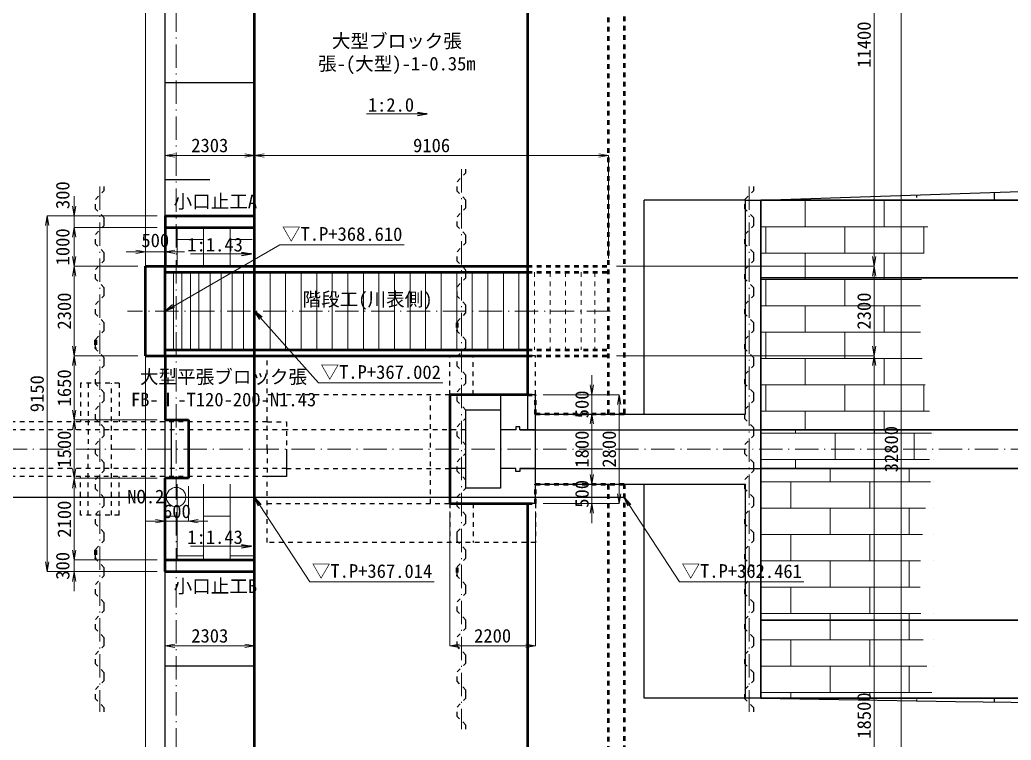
# Model space of a CAD drawing. Header units: millimetres. Extents: x 691041 to 859017, y -32657 to 158873.
# Drawn here: x 759074 to 784567, y 63510 to 82030 of the extents above; entities that cross this region are included whole.
import ezdxf
from ezdxf.enums import TextEntityAlignment as Align

# ---------------------------------------------------------------- set-up
doc = ezdxf.new("R2010")
doc.units = ezdxf.units.MM
doc.header["$LTSCALE"] = 100
doc.header["$PDSIZE"] = 300
for name, pattern in [('SXF_一点短鎖線', [9.25, 6, -1.5, 0.25, -1.5]), ('SXF_跳び破線', [12, 6, -6]), ('破線', [7.5, 6, -1.5])]:
    doc.linetypes.add(name, pattern=pattern)
doc.layers.get('Defpoints').update_dxf_attribs({"color": 153})
for name, color, linetype, lineweight in [('D-BMK', 2, 'SXF_一点短鎖線', 13), ('D-BMK-HTXT', 7, 'Continuous', 13), ('D-BYP-STR1', 2, 'Continuous', 13), ('D-BYP-STR2', 6, 'Continuous', 25), ('D-BYP-STR3', 3, 'Continuous', 25), ('D-BYP-STR4', 6, 'Continuous', 25), ('D-STR', 1, 'Continuous', 50), ('D-STR-DIM', 7, 'Continuous', 13), ('D-STR-HTXT', 7, 'Continuous', 13), ('D-STR-TXT', 7, 'Continuous', 13)]:
    doc.layers.add(name, color=color, linetype=linetype, lineweight=lineweight)
doc.styles.add('MS ゴシック', font='MS Gothic.ttf')
doc.styles.add('ＭＳ ゴシック', font='MS Gothic.ttf')
doc.dimstyles.new('DIM-100-F', dxfattribs={"dimscale": 100, "dimtxt": 3.5, "dimasz": 2.5, "dimexe": 0, "dimexo": 2, "dimgap": 0.8, "dimtad": 1, "dimdec": 0, "dimzin": 0, "dimdsep": 46, "dimtxsty": 'MS ゴシック', "dimblk": 'OPEN', "dimcen": 0.1, "dimclrd": 256, "dimclre": 256, "dimclrt": 256, "dimaunit": 1, "dimadec": 4, "dimazin": 0, "dimtfac": 1, "dimtdec": 0, "dimtmove": 2, "dimatfit": 3, "dimldrblk": 'OPEN', "dimfxl": 1, "dimtolj": 1, "dimtzin": 0, "dimlwd": -1, "dimlwe": -1, "dimarcsym": 2})

# ---------------------------------------------------------------- blocks, each defined once
blk = doc.blocks.new('_Open')
at = {"color": 0, "linetype": 'ByBlock', "lineweight": -2}
for p, q in [((-1, 0.17), (0, 0)), ((-1, -0.17), (0, 0)), ((0, 0), (-1, 0))]:
    blk.add_line(p, q, dxfattribs=at)
blk = doc.blocks.new('*D20')
at = {"layer": 'D-STR-DIM', "ltscale": 0.2, "transparency": 16777216}
for p, q in [((774416, 75693), (781040, 75693)), ((781040, 75443), (781040, 73643)), ((774416, 73393), (781040, 73393))]:
    blk.add_line(p, q, dxfattribs=at)
at = {"layer": 'Defpoints', "color": 0, "ltscale": 0.2, "transparency": 16777216}
for p in [(774216, 75693), (774216, 73393), (781040, 73393)]:
    blk.add_point(p, dxfattribs=at)
at = {"layer": 'D-STR-DIM', "ltscale": 0.2, "transparency": 16777216, "xscale": 250, "yscale": 250, "zscale": 250}
for p, rotation in [((781040, 75693), 90), ((781040, 73393), 270)]:
    blk.add_blockref('_Open', p, dxfattribs=dict(at, rotation=rotation))
at = {"layer": 'D-STR-DIM', "ltscale": 0.2, "transparency": 16777216, "insert": (780785, 74543), "char_height": 350, "attachment_point": 5, "rotation": 90, "style": 'MS ゴシック'}
blk.add_mtext('\\A1;2300', dxfattribs=at)
blk = doc.blocks.new('*D21')
at = {"layer": 'D-STR-DIM', "ltscale": 0.2, "transparency": 16777216}
for p, q in [((774416, 73393), (781040, 73393)), ((781040, 73143), (781040, 55143)), ((774816, 54893), (781040, 54893))]:
    blk.add_line(p, q, dxfattribs=at)
at = {"layer": 'Defpoints', "color": 0, "ltscale": 0.2, "transparency": 16777216}
for p in [(774216, 73393), (774616, 54893), (781040, 54893)]:
    blk.add_point(p, dxfattribs=at)
at = {"layer": 'D-STR-DIM', "ltscale": 0.2, "transparency": 16777216, "xscale": 250, "yscale": 250, "zscale": 250}
for p, rotation in [((781040, 73393), 90), ((781040, 54893), 270)]:
    blk.add_blockref('_Open', p, dxfattribs=dict(at, rotation=rotation))
at = {"layer": 'D-STR-DIM', "ltscale": 0.2, "transparency": 16777216, "insert": (780785, 64143), "char_height": 350, "attachment_point": 5, "rotation": 90, "style": 'MS ゴシック'}
blk.add_mtext('\\A1;18500', dxfattribs=at)
blk = doc.blocks.new('*D23')
at = {"layer": 'D-STR-DIM', "ltscale": 0.2, "transparency": 16777216}
for p, q in [((774816, 87393), (781740, 87393)), ((781740, 87143), (781740, 54843)), ((774816, 54593), (781740, 54593))]:
    blk.add_line(p, q, dxfattribs=at)
at = {"layer": 'Defpoints', "color": 0, "ltscale": 0.2, "transparency": 16777216}
for p in [(774616, 87393), (774616, 54593), (781740, 54593)]:
    blk.add_point(p, dxfattribs=at)
at = {"layer": 'D-STR-DIM', "ltscale": 0.2, "transparency": 16777216, "xscale": 250, "yscale": 250, "zscale": 250}
for p, rotation in [((781740, 87393), 90), ((781740, 54593), 270)]:
    blk.add_blockref('_Open', p, dxfattribs=dict(at, rotation=rotation))
at = {"layer": 'D-STR-DIM', "ltscale": 0.2, "transparency": 16777216, "insert": (781485, 70993), "char_height": 350, "attachment_point": 5, "rotation": 90, "style": 'MS ゴシック'}
blk.add_mtext('\\A1;32800', dxfattribs=at)
blk = doc.blocks.new('*D56')
at = {"layer": 'D-STR-DIM', "transparency": 16777216}
for p, q in [((774816, 87093), (781040, 87093)), ((781040, 86843), (781040, 75943)), ((774416, 75693), (781040, 75693))]:
    blk.add_line(p, q, dxfattribs=at)
at = {"layer": 'Defpoints', "color": 0, "transparency": 16777216}
for p in [(774616, 87093, 354000), (774216, 75693, 354000), (781040, 75693)]:
    blk.add_point(p, dxfattribs=at)
at = {"layer": 'D-STR-DIM', "transparency": 16777216, "xscale": 250, "yscale": 250, "zscale": 250}
for p, rotation in [((781040, 87093), 90), ((781040, 75693), 270)]:
    blk.add_blockref('_Open', p, dxfattribs=dict(at, rotation=rotation))
at = {"layer": 'D-STR-DIM', "transparency": 16777216, "insert": (780785, 81393), "char_height": 350, "attachment_point": 5, "rotation": 90, "style": 'MS ゴシック'}
blk.add_mtext('\\A1;11400', dxfattribs=at)
blk = doc.blocks.new('*D58')
at = {"layer": 'D-STR-DIM', "ltscale": 1500, "transparency": 16777216}
for p, q in [((773785, 72643), (773785, 72893)), ((772532, 72393), (773785, 72393)), ((773785, 72393), (773785, 71893)), ((772532, 71893), (773785, 71893)), ((773785, 71643), (773785, 71393))]:
    blk.add_line(p, q, dxfattribs=at)
at = {"layer": 'Defpoints', "color": 0, "ltscale": 1500, "transparency": 16777216}
for p in [(772332, 72393, 354000), (772332, 71893, 354000), (773785, 71893)]:
    blk.add_point(p, dxfattribs=at)
at = {"layer": 'D-STR-DIM', "ltscale": 1500, "transparency": 16777216, "xscale": 250, "yscale": 250, "zscale": 250}
for p, rotation in [((773785, 72393), 270), ((773785, 71893), 90)]:
    blk.add_blockref('_Open', p, dxfattribs=dict(at, rotation=rotation))
at = {"layer": 'D-STR-DIM', "ltscale": 1500, "transparency": 16777216, "insert": (773530, 72143), "char_height": 350, "attachment_point": 5, "rotation": 90, "style": 'MS ゴシック'}
blk.add_mtext('\\A1;500', dxfattribs=at)
blk = doc.blocks.new('*D59')
at = {"layer": 'D-STR-DIM', "transparency": 16777216}
for p, q in [((772532, 71893), (773785, 71893)), ((773785, 71643), (773785, 70343)), ((772532, 70093), (773785, 70093))]:
    blk.add_line(p, q, dxfattribs=at)
at = {"layer": 'Defpoints', "color": 0, "transparency": 16777216}
for p in [(772332, 71893, 354000), (772332, 70093, 354000), (773785, 70093)]:
    blk.add_point(p, dxfattribs=at)
at = {"layer": 'D-STR-DIM', "transparency": 16777216, "xscale": 250, "yscale": 250, "zscale": 250}
for p, rotation in [((773785, 71893), 90), ((773785, 70093), 270)]:
    blk.add_blockref('_Open', p, dxfattribs=dict(at, rotation=rotation))
at = {"layer": 'D-STR-DIM', "transparency": 16777216, "insert": (773530, 70993), "char_height": 350, "attachment_point": 5, "rotation": 90, "style": 'MS ゴシック'}
blk.add_mtext('\\A1;1800', dxfattribs=at)
blk = doc.blocks.new('*D60')
at = {"layer": 'D-STR-DIM', "transparency": 16777216}
for p, q in [((773785, 70343), (773785, 70593)), ((772532, 70093), (773785, 70093)), ((773785, 70093), (773785, 69593)), ((772532, 69593), (773785, 69593)), ((773785, 69343), (773785, 69093))]:
    blk.add_line(p, q, dxfattribs=at)
at = {"layer": 'Defpoints', "color": 0, "transparency": 16777216}
for p in [(772332, 70093, 354000), (772332, 69593, 354000), (773785, 69593)]:
    blk.add_point(p, dxfattribs=at)
at = {"layer": 'D-STR-DIM', "transparency": 16777216, "xscale": 250, "yscale": 250, "zscale": 250}
for p, rotation in [((773785, 70093), 270), ((773785, 69593), 90)]:
    blk.add_blockref('_Open', p, dxfattribs=dict(at, rotation=rotation))
at = {"layer": 'D-STR-DIM', "transparency": 16777216, "insert": (773530, 69843), "char_height": 350, "attachment_point": 5, "rotation": 90, "style": 'MS ゴシック'}
blk.add_mtext('\\A1;500', dxfattribs=at)
blk = doc.blocks.new('*D61')
at = {"layer": 'D-STR-DIM', "transparency": 16777216}
for p, q in [((772532, 72393), (774485, 72393)), ((774485, 69843), (774485, 72143)), ((772532, 69593), (774485, 69593))]:
    blk.add_line(p, q, dxfattribs=at)
at = {"layer": 'Defpoints', "color": 0, "transparency": 16777216}
for p in [(772332, 72393, 354000), (774485, 72393), (772332, 69593, 354000)]:
    blk.add_point(p, dxfattribs=at)
at = {"layer": 'D-STR-DIM', "transparency": 16777216, "xscale": 250, "yscale": 250, "zscale": 250}
for p, rotation in [((774485, 72393), 90), ((774485, 69593), 270)]:
    blk.add_blockref('_Open', p, dxfattribs=dict(at, rotation=rotation))
at = {"layer": 'D-STR-DIM', "transparency": 16777216, "insert": (774230, 70993), "char_height": 350, "attachment_point": 5, "rotation": 90, "style": 'MS ゴシック'}
blk.add_mtext('\\A1;2800', dxfattribs=at)
blk = doc.blocks.new('*D62')
at = {"layer": 'D-STR-DIM', "transparency": 16777216}
for p, q in [((762807, 67643), (762807, 65937)), ((765110, 67643), (765110, 65937)), ((763057, 65937), (764860, 65937))]:
    blk.add_line(p, q, dxfattribs=at)
at = {"layer": 'Defpoints', "color": 0, "transparency": 16777216}
for p in [(762807, 67843, 354000), (765110, 67843, 354000), (765110, 65937)]:
    blk.add_point(p, dxfattribs=at)
at = {"layer": 'D-STR-DIM', "transparency": 16777216, "xscale": 250, "yscale": 250, "zscale": 250, "rotation": 180}
blk.add_blockref('_Open', (762807, 65937), dxfattribs=at)
at = {"layer": 'D-STR-DIM', "transparency": 16777216, "xscale": 250, "yscale": 250, "zscale": 250}
blk.add_blockref('_Open', (765110, 65937), dxfattribs=at)
at = {"layer": 'D-STR-DIM', "transparency": 16777216, "insert": (763958, 66192), "char_height": 350, "attachment_point": 5, "style": 'MS ゴシック'}
blk.add_mtext('\\A1;2303', dxfattribs=at)
blk = doc.blocks.new('*D63')
at = {"layer": 'D-STR-DIM', "transparency": 16777216}
for p, q in [((770132, 69393), (770132, 65937)), ((772332, 69393), (772332, 65937)), ((770382, 65937), (772082, 65937))]:
    blk.add_line(p, q, dxfattribs=at)
at = {"layer": 'Defpoints', "color": 0, "transparency": 16777216}
for p in [(770132, 69593, 354000), (772332, 69593, 354000), (772332, 65937)]:
    blk.add_point(p, dxfattribs=at)
at = {"layer": 'D-STR-DIM', "transparency": 16777216, "xscale": 250, "yscale": 250, "zscale": 250, "rotation": 180}
blk.add_blockref('_Open', (770132, 65937), dxfattribs=at)
at = {"layer": 'D-STR-DIM', "transparency": 16777216, "xscale": 250, "yscale": 250, "zscale": 250}
blk.add_blockref('_Open', (772332, 65937), dxfattribs=at)
at = {"layer": 'D-STR-DIM', "transparency": 16777216, "insert": (771232, 66192), "char_height": 350, "attachment_point": 5, "style": 'MS ゴシック'}
blk.add_mtext('\\A1;2200', dxfattribs=at)
blk = doc.blocks.new('*D64')
at = {"layer": 'D-STR-DIM', "transparency": 16777216}
for p, q in [((762807, 77193), (762807, 78545)), ((763057, 78545), (764860, 78545)), ((765110, 77193), (765110, 78545))]:
    blk.add_line(p, q, dxfattribs=at)
at = {"layer": 'Defpoints', "color": 0, "transparency": 16777216}
for p in [(765110, 78545), (762807, 76993, 354000), (765110, 76993, 354000)]:
    blk.add_point(p, dxfattribs=at)
at = {"layer": 'D-STR-DIM', "transparency": 16777216, "xscale": 250, "yscale": 250, "zscale": 250, "rotation": 180}
blk.add_blockref('_Open', (762807, 78545), dxfattribs=at)
at = {"layer": 'D-STR-DIM', "transparency": 16777216, "xscale": 250, "yscale": 250, "zscale": 250}
blk.add_blockref('_Open', (765110, 78545), dxfattribs=at)
at = {"layer": 'D-STR-DIM', "transparency": 16777216, "insert": (763958, 78800), "char_height": 350, "attachment_point": 5, "style": 'MS ゴシック'}
blk.add_mtext('\\A1;2303', dxfattribs=at)
blk = doc.blocks.new('*D65')
at = {"layer": 'D-STR-DIM', "ltscale": 1500, "transparency": 16777216}
for p, q in [((762812, 70043), (762812, 69137)), ((763412, 70043), (763412, 69137)), ((762562, 69137), (762312, 69137)), ((762812, 69137), (763412, 69137)), ((763662, 69137), (763912, 69137))]:
    blk.add_line(p, q, dxfattribs=at)
at = {"layer": 'Defpoints', "color": 0, "ltscale": 1500, "transparency": 16777216}
for p in [(762812, 70243, 354000), (763412, 70243, 354000), (763412, 69137)]:
    blk.add_point(p, dxfattribs=at)
at = {"layer": 'D-STR-DIM', "ltscale": 1500, "transparency": 16777216, "xscale": 250, "yscale": 250, "zscale": 250}
blk.add_blockref('_Open', (762812, 69137), dxfattribs=at)
at = {"layer": 'D-STR-DIM', "ltscale": 1500, "transparency": 16777216, "xscale": 250, "yscale": 250, "zscale": 250, "rotation": 180}
blk.add_blockref('_Open', (763412, 69137), dxfattribs=at)
at = {"layer": 'D-STR-DIM', "ltscale": 1500, "transparency": 16777216, "insert": (763112, 69392), "char_height": 350, "attachment_point": 5, "style": 'MS ゴシック'}
blk.add_mtext('\\A1;600', dxfattribs=at)
blk = doc.blocks.new('*D66')
at = {"layer": 'D-STR-DIM', "transparency": 16777216}
for p, q in [((760473, 77243), (760473, 77493)), ((762607, 76993), (760473, 76993)), ((760473, 76993), (760473, 76693)), ((762607, 76693), (760473, 76693)), ((760473, 76443), (760473, 76193))]:
    blk.add_line(p, q, dxfattribs=at)
at = {"layer": 'Defpoints', "color": 0, "transparency": 16777216}
for p in [(762807, 76993, 354000), (760473, 76693), (762807, 76693, 354000)]:
    blk.add_point(p, dxfattribs=at)
at = {"layer": 'D-STR-DIM', "transparency": 16777216, "xscale": 250, "yscale": 250, "zscale": 250}
for p, rotation in [((760473, 76993), 270), ((760473, 76693), 90)]:
    blk.add_blockref('_Open', p, dxfattribs=dict(at, rotation=rotation))
at = {"layer": 'D-STR-DIM', "transparency": 16777216, "insert": (760178, 77522), "char_height": 350, "attachment_point": 5, "rotation": 90, "style": 'MS ゴシック'}
blk.add_mtext('\\A1;300', dxfattribs=at)
blk = doc.blocks.new('*D67')
at = {"layer": 'D-STR-DIM', "transparency": 16777216}
for p, q in [((762607, 76693), (760473, 76693)), ((760473, 76443), (760473, 75943)), ((762107, 75693), (760473, 75693))]:
    blk.add_line(p, q, dxfattribs=at)
at = {"layer": 'Defpoints', "color": 0, "transparency": 16777216}
for p in [(762807, 76693, 354000), (760473, 75693), (762307, 75693, 354000)]:
    blk.add_point(p, dxfattribs=at)
at = {"layer": 'D-STR-DIM', "transparency": 16777216, "xscale": 250, "yscale": 250, "zscale": 250}
for p, rotation in [((760473, 76693), 90), ((760473, 75693), 270)]:
    blk.add_blockref('_Open', p, dxfattribs=dict(at, rotation=rotation))
at = {"layer": 'D-STR-DIM', "transparency": 16777216, "insert": (760178, 76193), "char_height": 350, "attachment_point": 5, "rotation": 90, "style": 'MS ゴシック'}
blk.add_mtext('\\A1;1000', dxfattribs=at)
blk = doc.blocks.new('*D68')
at = {"layer": 'D-STR-DIM', "transparency": 16777216}
for p, q in [((762107, 75693), (760473, 75693)), ((760473, 75443), (760473, 73643)), ((762107, 73393), (760473, 73393))]:
    blk.add_line(p, q, dxfattribs=at)
at = {"layer": 'Defpoints', "color": 0, "transparency": 16777216}
for p in [(762307, 75693, 354000), (760473, 73393), (762307, 73393, 354000)]:
    blk.add_point(p, dxfattribs=at)
at = {"layer": 'D-STR-DIM', "transparency": 16777216, "xscale": 250, "yscale": 250, "zscale": 250}
for p, rotation in [((760473, 75693), 90), ((760473, 73393), 270)]:
    blk.add_blockref('_Open', p, dxfattribs=dict(at, rotation=rotation))
at = {"layer": 'D-STR-DIM', "transparency": 16777216, "insert": (760218, 74543), "char_height": 350, "attachment_point": 5, "rotation": 90, "style": 'MS ゴシック'}
blk.add_mtext('\\A1;2300', dxfattribs=at)
blk = doc.blocks.new('*D69')
at = {"layer": 'D-STR-DIM', "transparency": 16777216}
for p, q in [((762107, 73393), (760473, 73393)), ((760473, 73143), (760473, 71993)), ((762607, 71743), (760473, 71743))]:
    blk.add_line(p, q, dxfattribs=at)
at = {"layer": 'Defpoints', "color": 0, "transparency": 16777216}
for p in [(762307, 73393, 354000), (760473, 71743), (762807, 71743, 354000)]:
    blk.add_point(p, dxfattribs=at)
at = {"layer": 'D-STR-DIM', "transparency": 16777216, "xscale": 250, "yscale": 250, "zscale": 250}
for p, rotation in [((760473, 73393), 90), ((760473, 71743), 270)]:
    blk.add_blockref('_Open', p, dxfattribs=dict(at, rotation=rotation))
at = {"layer": 'D-STR-DIM', "transparency": 16777216, "insert": (760218, 72568), "char_height": 350, "attachment_point": 5, "rotation": 90, "style": 'MS ゴシック'}
blk.add_mtext('\\A1;1650', dxfattribs=at)
blk = doc.blocks.new('*D89')
at = {"layer": 'D-STR-DIM', "transparency": 16777216}
for p, q in [((762607, 71743), (760473, 71743)), ((760473, 71493), (760473, 70493)), ((762607, 70243), (760473, 70243))]:
    blk.add_line(p, q, dxfattribs=at)
at = {"layer": 'Defpoints', "color": 0, "transparency": 16777216}
for p in [(762807, 71743, 354000), (760473, 70243), (762807, 70243, 354000)]:
    blk.add_point(p, dxfattribs=at)
at = {"layer": 'D-STR-DIM', "transparency": 16777216, "xscale": 250, "yscale": 250, "zscale": 250}
for p, rotation in [((760473, 71743), 90), ((760473, 70243), 270)]:
    blk.add_blockref('_Open', p, dxfattribs=dict(at, rotation=rotation))
at = {"layer": 'D-STR-DIM', "transparency": 16777216, "insert": (760218, 70993), "char_height": 350, "attachment_point": 5, "rotation": 90, "style": 'MS ゴシック'}
blk.add_mtext('\\A1;1500', dxfattribs=at)
blk = doc.blocks.new('*D90')
at = {"layer": 'D-STR-DIM', "transparency": 16777216}
for p, q in [((762607, 70243), (760473, 70243)), ((760473, 69993), (760473, 68393)), ((762607, 68143), (760473, 68143))]:
    blk.add_line(p, q, dxfattribs=at)
at = {"layer": 'Defpoints', "color": 0, "transparency": 16777216}
for p in [(762807, 70243, 354000), (760473, 68143), (762807, 68143, 354000)]:
    blk.add_point(p, dxfattribs=at)
at = {"layer": 'D-STR-DIM', "transparency": 16777216, "xscale": 250, "yscale": 250, "zscale": 250}
for p, rotation in [((760473, 70243), 90), ((760473, 68143), 270)]:
    blk.add_blockref('_Open', p, dxfattribs=dict(at, rotation=rotation))
at = {"layer": 'D-STR-DIM', "transparency": 16777216, "insert": (760218, 69193), "char_height": 350, "attachment_point": 5, "rotation": 90, "style": 'MS ゴシック'}
blk.add_mtext('\\A1;2100', dxfattribs=at)
blk = doc.blocks.new('*D91')
at = {"layer": 'D-STR-DIM', "transparency": 16777216}
for p, q in [((760473, 68393), (760473, 68643)), ((762607, 68143), (760473, 68143)), ((760473, 68143), (760473, 67843)), ((762607, 67843), (760473, 67843)), ((760473, 67593), (760473, 67343))]:
    blk.add_line(p, q, dxfattribs=at)
at = {"layer": 'Defpoints', "color": 0, "transparency": 16777216}
for p in [(762807, 68143, 354000), (760473, 67843), (762807, 67843, 354000)]:
    blk.add_point(p, dxfattribs=at)
at = {"layer": 'D-STR-DIM', "transparency": 16777216, "xscale": 250, "yscale": 250, "zscale": 250}
for p, rotation in [((760473, 68143), 270), ((760473, 67843), 90)]:
    blk.add_blockref('_Open', p, dxfattribs=dict(at, rotation=rotation))
at = {"layer": 'D-STR-DIM', "transparency": 16777216, "insert": (760178, 67993), "char_height": 350, "attachment_point": 5, "rotation": 90, "style": 'MS ゴシック'}
blk.add_mtext('\\A1;300', dxfattribs=at)
blk = doc.blocks.new('*D92')
at = {"layer": 'D-STR-DIM', "transparency": 16777216}
for p, q in [((762607, 76993), (759773, 76993)), ((759773, 68093), (759773, 76743)), ((762607, 67843), (759773, 67843))]:
    blk.add_line(p, q, dxfattribs=at)
at = {"layer": 'Defpoints', "color": 0, "transparency": 16777216}
for p in [(759773, 76993), (762807, 76993, 354000), (762807, 67843, 354000)]:
    blk.add_point(p, dxfattribs=at)
at = {"layer": 'D-STR-DIM', "transparency": 16777216, "xscale": 250, "yscale": 250, "zscale": 250}
for p, rotation in [((759773, 76993), 90), ((759773, 67843), 270)]:
    blk.add_blockref('_Open', p, dxfattribs=dict(at, rotation=rotation))
at = {"layer": 'D-STR-DIM', "transparency": 16777216, "insert": (759518, 72418), "char_height": 350, "attachment_point": 5, "rotation": 90, "style": 'MS ゴシック'}
blk.add_mtext('\\A1;9150', dxfattribs=at)
blk = doc.blocks.new('*D93')
at = {"layer": 'D-STR-DIM', "transparency": 16777216}
for p, q in [((762057, 76063), (761807, 76063)), ((762307, 75893), (762307, 76063)), ((762307, 76063), (762807, 76063)), ((762807, 75893), (762807, 76063)), ((763057, 76063), (763307, 76063))]:
    blk.add_line(p, q, dxfattribs=at)
at = {"layer": 'Defpoints', "color": 0, "transparency": 16777216}
for p in [(762807, 76063), (762307, 75693, 354000), (762807, 75693, 354000)]:
    blk.add_point(p, dxfattribs=at)
at = {"layer": 'D-STR-DIM', "transparency": 16777216, "xscale": 250, "yscale": 250, "zscale": 250}
blk.add_blockref('_Open', (762307, 76063), dxfattribs=at)
at = {"layer": 'D-STR-DIM', "transparency": 16777216, "xscale": 250, "yscale": 250, "zscale": 250, "rotation": 180}
blk.add_blockref('_Open', (762807, 76063), dxfattribs=at)
at = {"layer": 'D-STR-DIM', "transparency": 16777216, "insert": (762557, 76358), "char_height": 350, "attachment_point": 5, "style": 'MS ゴシック'}
blk.add_mtext('\\A1;500', dxfattribs=at)
blk = doc.blocks.new('*D173')
at = {"layer": 'D-STR-DIM', "transparency": 16777216}
for p, q in [((765110, 77193), (765110, 78545)), ((765360, 78545), (773966, 78545)), ((774216, 75893), (774216, 78545))]:
    blk.add_line(p, q, dxfattribs=at)
at = {"layer": 'Defpoints', "color": 0, "transparency": 16777216}
for p in [(774216, 78545), (765110, 76993, 354000), (774216, 75693, 354000)]:
    blk.add_point(p, dxfattribs=at)
at = {"layer": 'D-STR-DIM', "transparency": 16777216, "xscale": 250, "yscale": 250, "zscale": 250, "rotation": 180}
blk.add_blockref('_Open', (765110, 78545), dxfattribs=at)
at = {"layer": 'D-STR-DIM', "transparency": 16777216, "xscale": 250, "yscale": 250, "zscale": 250}
blk.add_blockref('_Open', (774216, 78545), dxfattribs=at)
at = {"layer": 'D-STR-DIM', "transparency": 16777216, "insert": (769663, 78800), "char_height": 350, "attachment_point": 5, "style": 'MS ゴシック'}
blk.add_mtext('\\A1;9106', dxfattribs=at)

msp = doc.modelspace()

# ---------------------------------------------------------------- hatches: boundary and pattern name
at = {"layer": 'D-BYP-STR1', "ltscale": 0.01}
h = msp.add_hatch(dxfattribs=at)
h.set_pattern_fill('AR-BRSTD', color=256, scale=10, angle=180)
h.set_pattern_definition([(180, (-415545.76, 993258.2), (4e-07, -677.418), []), (270, (-415545.8, 993258.2), (1016, -677.418), [677.418, -677.418])])
edge = h.paths.add_edge_path()
edge.add_line((778131.5, 77393.1), (782563.2, 77393.1))
edge.add_arc((795502.5, 74443.1), 13271.3, 167.15675, 192.84325)
edge.add_line((782563.2, 71493.1), (778131.5, 71493.1))
edge.add_line((778131.5, 71493.1), (778131.5, 77393.1))
at = {"layer": 'D-BYP-STR1'}
h = msp.add_hatch(dxfattribs=at)
h.set_pattern_fill('AR-BRSTD', color=256, scale=10, angle=269.99978)
h.set_pattern_definition([(269.9998, (695381, 1195.56), (677.418, -0.0027), []), (359.9998, (695381, 1195.6), (677.422, 1015.997), [677.418, -677.418])])
edge = h.paths.add_edge_path()
edge.add_line((762807.1, 76693.1), (765109.7, 76693.1))
edge.add_arc((766790.4, 76193.1), 1753.5, 163.43256, 196.56744)
edge.add_line((765109.7, 75693.1), (762807.1, 75693.1))
edge.add_line((762807.1, 75693.1), (762807.1, 76693.1))
edge = h.paths.add_edge_path()
edge.add_line((762807.1, 70093.1), (765109.7, 70093.1))
edge.add_arc((787182.4, 69118.1), 22094.2, 177.47077, 182.52923)
edge.add_line((765109.7, 68143.1), (762824.7, 68143.1))
edge.add_line((762824.7, 68143.1), (762807.1, 70093.1))
at = {"layer": 'D-BYP-STR1', "ltscale": 0.01}
h = msp.add_hatch(dxfattribs=at)
h.set_pattern_fill('AR-BRSTD', color=256, scale=10, angle=180)
h.set_pattern_definition([(180, (58675.9, 832823.5), (4e-07, -677.418), []), (270, (58675.9, 832823.5), (1016, -677.418), [677.418, -677.418])])
edge = h.paths.add_edge_path()
edge.add_line((778131.5, 70493.1), (782563.2, 70493.1))
edge.add_arc((783449.3, 70993.1), 1017.4, 150.56417, 209.43583, ccw=False)
edge.add_line((782563.2, 71493.1), (778131.5, 71491.1))
edge.add_line((778131.5, 71491.1), (778131.5, 70493.1))
at = {"layer": 'D-BYP-STR1'}
h = msp.add_hatch(dxfattribs=at)
h.set_pattern_fill('AR-BRSTD', color=256, scale=10)
h.set_pattern_definition([(3e-08, (1507370.6, 736734.6), (-4e-07, 677.418), []), (90, (1507370.6, 736734.6), (-1016, 677.418), [677.418, -677.418])])
edge = h.paths.add_edge_path()
edge.add_line((778131.5, 64593.1), (782563.2, 64593.1))
edge.add_arc((795148.6, 67543.1), 12926.5, 166.80807, 193.19193, ccw=False)
edge.add_line((782563.2, 70493.1), (778131.5, 70493.1))
edge.add_line((778131.5, 70493.1), (778131.5, 64593.1))

# ---------------------------------------------------------------- linework, layer by layer
at = {"layer": 'D-BMK', "linetype": 'SXF_一点短鎖線'}
for p, q in [((770431.5, 78193.1), (770431.5, 63793.1)), ((761131.2, 77743.1), (761131.2, 64243.1)), ((777831.5, 77743.1), (777831.5, 64243.1)), ((774255, 74543.1), (761842.7, 74543.1)), ((797185.7, 70993.1), (728408.9, 70993.1))]:
    msp.add_line(p, q, dxfattribs=at)
at = {"layer": 'D-BMK', "linetype": 'SXF_一点短鎖線', "flags": 128}
msp.add_lwpolyline([(763093.5, 93423), (763093.5, 43423)], dxfattribs=at)
at = {"layer": 'D-BMK-HTXT'}
msp.add_line((762843.4, 69759.1, -369050), (763343.4, 69759.1, -369050), dxfattribs=at)
msp.add_circle((763093.4, 69759.1, -369050), 250, dxfattribs=at)
at = {"layer": 'D-BYP-STR1'}
for p, q in [((762307.1, 75693.1), (762307.1, 93423)), ((762307.1, 43423), (762307.1, 73393.1))]:
    msp.add_line(p, q, dxfattribs=at)
at = {"layer": 'D-BYP-STR1', "ltscale": 0.2}
for p, q in [((763024.9, 75543.1), (763024.9, 73543.1)), ((763242.7, 75543.1), (763242.7, 73543.1)), ((763460.5, 75543.1), (763460.5, 73543.1)), ((763677.8, 75543.1), (763677.8, 73543.1)), ((763964.2, 75543.1), (763964.2, 73543.1)), ((764250.5, 75543.1), (764250.5, 73543.1)), ((764536.9, 75543.1), (764536.9, 73543.1)), ((764823.3, 75543.1), (764823.3, 73543.1)), ((765109.7, 75543.1), (765109.7, 73543.1)), ((765509.7, 75543.1), (765509.7, 73543.1)), ((765909.7, 75543.1), (765909.7, 73543.1)), ((766309.7, 75543.1), (766309.7, 73543.1)), ((766709.7, 75543.1), (766709.7, 73543.1)), ((767109.7, 75543.1), (767109.7, 73543.1)), ((767509.7, 75543.1), (767509.7, 73543.1)), ((767909.7, 75543.1), (767909.7, 73543.1)), ((768309.7, 75543.1), (768309.7, 73543.1)), ((768709.7, 75543.1), (768709.7, 73543.1)), ((769109.7, 75543.1), (769109.7, 73543.1)), ((769509.7, 75543.1), (769509.7, 73543.1)), ((769909.7, 75543.1), (769909.7, 73543.1)), ((770309.7, 75543.1), (770309.7, 73543.1)), ((770709.7, 75543.1), (770709.7, 73543.1)), ((771109.7, 75543.1), (771109.7, 73543.1)), ((771509.7, 75543.1), (771509.7, 73543.1)), ((771909.7, 75543.1), (771909.7, 73543.1))]:
    msp.add_line(p, q, dxfattribs=at)
at = {"layer": 'D-BYP-STR1', "linetype": 'SXF_跳び破線', "ltscale": 0.2}
for p, q in [((772309.7, 75543.1), (772309.7, 73543.1)), ((772709.7, 75543.1), (772709.7, 73543.1)), ((773109.7, 75543.1), (773109.7, 73543.1)), ((773509.7, 75543.1), (773509.7, 73543.1)), ((773862.7, 75543.1), (773862.7, 73543.1))]:
    msp.add_line(p, q, dxfattribs=at)
at = {"layer": 'D-BYP-STR2'}
for p, q in [((762807.2, 76993.1), (762807.2, 93423)), ((762807.2, 80423), (765109.7, 80423)), ((762807.2, 77923), (763958.4, 77923)), ((782131.5, 77526.7), (782131.5, 77459.9)), ((784131.5, 77593.5), (784131.5, 77393.1)), ((762807.2, 43423), (762807.2, 67843.1)), ((762807.2, 65423), (765109.7, 65423)), ((782131.5, 64556.5), (782131.5, 64520)), ((784131.5, 64593.1), (784131.5, 64490))]:
    msp.add_line(p, q, dxfattribs=at)
for points in [[(778131.5, 77393.1, 0), (788131.5, 77727.1, 0), (793131.5, 77943.1, 0), (797185.7, 77497.1, 0)], [(778131.5, 64593.1, 0), (783131.5, 64501.7, 362400), (788131.5, 64443.1, 0), (793131.5, 64293.1, 0), (797185.7, 64536.3, 293846.2)]]:
    msp.add_polyline3d(points, dxfattribs=at)
at = {"layer": 'D-BYP-STR3', "lineweight": 30}
for p, q in [((778131.5, 77393.1), (797185.7, 77393.1, 0)), ((778131.5, 75393.1), (797185.7, 75393.1, 0)), ((778131.5, 71493.1), (797185.7, 71493.1, 0)), ((778131.5, 70493.1), (797185.7, 70493.1, 0)), ((778131.5, 66593.1), (797185.7, 66593.1, 0)), ((778131.5, 64593.1), (797185.7, 64593.1, 0))]:
    msp.add_line(p, q, dxfattribs=at)
at = {"layer": 'D-BYP-STR3'}
msp.add_line((778131.5, 77393.1), (778131.5, 64593.1), dxfattribs=at)
at = {"layer": 'D-BYP-STR4'}
for p, q in [((777731.5, 77393.1), (775131.5, 77393.1)), ((775131.5, 71893.1), (775131.5, 77393.1)), ((777731.5, 71893.1), (777731.5, 77393.1)), ((777731.5, 73101), (777731.5, 77393.1)), ((778131.5, 64593.1), (778131.5, 77393.1)), ((770131.5, 69593.1), (770131.5, 72393.1)), ((772331.5, 72393.1), (770131.5, 72393.1)), ((771431.5, 72393.1), (771431.5, 69993.1)), ((772131.5, 72393.1), (772131.5, 71493.1)), ((772331.5, 69593.1), (772331.5, 72393.1)), ((771431.5, 71993.1), (770531.5, 71993.1)), ((770531.5, 71993.1), (770531.5, 69993.1)), ((772331.5, 71893.1), (777731.5, 71893.1)), ((762961.5, 71743.1), (762961.5, 70243.1)), ((771831.5, 71493.1), (771431.5, 71493.1)), ((771931.5, 71568.1), (771831.5, 71568.1)), ((771831.5, 71568.1), (771831.5, 71493.1)), ((771931.5, 71493.1), (771931.5, 71568.1)), ((772331.5, 71493.1), (771931.5, 71493.1)), ((771931.5, 71493.1), (778131.5, 71493.1)), ((765931.2, 70993.1), (765931.2, 70293.1)), ((770531.5, 70493.1), (770131.5, 70493.1)), ((771831.5, 70493.1), (771431.5, 70493.1)), ((771831.5, 70418.1), (771831.5, 70493.1)), ((771931.5, 70418.1), (771831.5, 70418.1)), ((772331.5, 70493.1), (771931.5, 70493.1)), ((771931.5, 70493.1), (771931.5, 70418.1)), ((771931.5, 70493.1), (778131.5, 70493.1)), ((765931.2, 70293.1), (765431.2, 70293.1)), ((771431.5, 69993.1), (770531.5, 69993.1)), ((772331.5, 70093.1), (777731.5, 70093.1)), ((775131.5, 64593.1), (775131.5, 70093.1)), ((777731.5, 64593.1), (777731.5, 70093.1)), ((772331.5, 69593.1), (770131.5, 69593.1)), ((777731.5, 64593.1), (775131.5, 64593.1))]:
    msp.add_line(p, q, dxfattribs=at)
at = {"layer": 'D-BYP-STR4', "linetype": '破線', "ltscale": 100}
for p, q in [((777731.5, 77393.1), (778131.5, 77393.1)), ((778131.5, 64593.1), (777731.5, 64593.1))]:
    msp.add_line(p, q, dxfattribs=at)
at = {"layer": 'D-BYP-STR4', "linetype": 'SXF_跳び破線', "ltscale": 0.2}
for p, q in [((772331.5, 73393.1), (765431.2, 73393.1)), ((765431.2, 70993.1), (765431.2, 73393.1)), ((770131.5, 72393.1), (770131.5, 73393.1)), ((770731.5, 72393.1), (770731.5, 73393.1)), ((772331.5, 72393.1), (772331.5, 73393.1)), ((761631.2, 72693.1), (760631.2, 72693.1)), ((760631.2, 72693.1), (760631.2, 71693.1)), ((760831.2, 72693.1), (760831.2, 70993.1)), ((761431.2, 70993.1), (761431.2, 72693.1)), ((761631.2, 72693.1), (761631.2, 71693.1)), ((770131.5, 72393.1), (765431.2, 72393.1)), ((769631.5, 69593.1), (769631.5, 72393.1)), ((765431.2, 71693.1), (743331.5, 71693.1)), ((765431.2, 71693.1), (765931.2, 71693.1)), ((765431.2, 71693.1), (765931.2, 71693.1)), ((765931.2, 71693.1), (765931.2, 70993.1)), ((765931.2, 71693.1), (765931.2, 70993.1)), ((765931.2, 71493.1), (742831.5, 71493.1)), ((770531.5, 71493.1), (765931.2, 71493.1)), ((760831.2, 69293.1), (760831.2, 70993.1)), ((761431.2, 69293.1), (761431.2, 70993.1)), ((765431.2, 70993.1), (765431.2, 70293.1)), ((765931.2, 70993.1), (765931.2, 70293.1)), ((765931.2, 70493.1), (742831.5, 70493.1)), ((765931.2, 70493.1), (770131.5, 70493.1)), ((765431.2, 70293.1), (743331.5, 70293.1)), ((760631.2, 69293.1), (760631.2, 70293.1)), ((761631.2, 69293.1), (761631.2, 70293.1)), ((765431.2, 68593.1), (765431.2, 70293.1)), ((765931.2, 70293.1), (765431.2, 70293.1)), ((765431.2, 69593.1), (770131.5, 69593.1)), ((770131.5, 69593.1), (770131.5, 68593.1)), ((770731.5, 69593.1), (770731.5, 68593.1)), ((772331.5, 69593.1), (772331.5, 68593.1)), ((761631.2, 69293.1), (760631.2, 69293.1)), ((772331.5, 68593.1), (765431.2, 68593.1))]:
    msp.add_line(p, q, dxfattribs=at)
for points in [[(770546.5, 77293.1), (770546.5, 77393.1), (770316.5, 77623.1), (770316.5, 77863.1), (770546.5, 78093.1), (770546.5, 78193.1)], [(761246.2, 76843.1), (761246.2, 76943.1), (761016.2, 77173.1), (761016.2, 77413.1), (761246.2, 77643.1), (761246.2, 77743.1)], [(777946.5, 76843.1), (777946.5, 76943.1), (777716.5, 77173.1), (777716.5, 77413.1), (777946.5, 77643.1), (777946.5, 77743.1)], [(770546.5, 76393.1), (770546.5, 76493.1), (770316.5, 76723.1), (770316.5, 76963.1), (770546.5, 77193.1), (770546.5, 77293.1)], [(761246.2, 75943.1), (761246.2, 76043.1), (761016.2, 76273.1), (761016.2, 76513.1), (761246.2, 76743.1), (761246.2, 76843.1)], [(777946.5, 75943.1), (777946.5, 76043.1), (777716.5, 76273.1), (777716.5, 76513.1), (777946.5, 76743.1), (777946.5, 76843.1)], [(770546.5, 75493.1), (770546.5, 75593.1), (770316.5, 75823.1), (770316.5, 76063.1), (770546.5, 76293.1), (770546.5, 76393.1)], [(761246.2, 75043.1), (761246.2, 75143.1), (761016.2, 75373.1), (761016.2, 75613.1), (761246.2, 75843.1), (761246.2, 75943.1)], [(777946.5, 75043.1), (777946.5, 75143.1), (777716.5, 75373.1), (777716.5, 75613.1), (777946.5, 75843.1), (777946.5, 75943.1)], [(770546.5, 74593.1), (770546.5, 74693.1), (770316.5, 74923.1), (770316.5, 75163.1), (770546.5, 75393.1), (770546.5, 75493.1)], [(761246.2, 74143.1), (761246.2, 74243.1), (761016.2, 74473.1), (761016.2, 74713.1), (761246.2, 74943.1), (761246.2, 75043.1)], [(777946.5, 74143.1), (777946.5, 74243.1), (777716.5, 74473.1), (777716.5, 74713.1), (777946.5, 74943.1), (777946.5, 75043.1)], [(770546.5, 73693.1), (770546.5, 73793.1), (770316.5, 74023.1), (770316.5, 74263.1), (770546.5, 74493.1), (770546.5, 74593.1)], [(770291.5, 74243.1), (770291.5, 74043.1)], [(770291.5, 74243.1), (770341.5, 74243.1)], [(770341.5, 74243.1), (770291.5, 74043.1)], [(770291.5, 74243.1), (770341.5, 74043.1)], [(770341.5, 74243.1), (770341.5, 74043.1)], [(761246.2, 73243.1), (761246.2, 73343.1), (761016.2, 73573.1), (761016.2, 73813.1), (761246.2, 74043.1), (761246.2, 74143.1)], [(770291.5, 74043.1), (770341.5, 74043.1)], [(777946.5, 73243.1), (777946.5, 73343.1), (777716.5, 73573.1), (777716.5, 73813.1), (777946.5, 74043.1), (777946.5, 74143.1)], [(760991.2, 73793.1), (760991.2, 73593.1)], [(760991.2, 73793.1), (761041.2, 73793.1)], [(761041.2, 73793.1), (760991.2, 73593.1)], [(760991.2, 73793.1), (761041.2, 73593.1)], [(761041.2, 73793.1), (761041.2, 73593.1)], [(770546.5, 72793.1), (770546.5, 72893.1), (770316.5, 73123.1), (770316.5, 73363.1), (770546.5, 73593.1), (770546.5, 73693.1)], [(760991.2, 73593.1), (761041.2, 73593.1)], [(761246.2, 72343.1), (761246.2, 72443.1), (761016.2, 72673.1), (761016.2, 72913.1), (761246.2, 73143.1), (761246.2, 73243.1)], [(777946.5, 72343.1), (777946.5, 72443.1), (777716.5, 72673.1), (777716.5, 72913.1), (777946.5, 73143.1), (777946.5, 73243.1)], [(770546.5, 71893.1), (770546.5, 71993.1), (770316.5, 72223.1), (770316.5, 72463.1), (770546.5, 72693.1), (770546.5, 72793.1)], [(761246.2, 71443.1), (761246.2, 71543.1), (761016.2, 71773.1), (761016.2, 72013.1), (761246.2, 72243.1), (761246.2, 72343.1)], [(777946.5, 71443.1), (777946.5, 71543.1), (777716.5, 71773.1), (777716.5, 72013.1), (777946.5, 72243.1), (777946.5, 72343.1)], [(770546.5, 70993.1), (770546.5, 71093.1), (770316.5, 71323.1), (770316.5, 71563.1), (770546.5, 71793.1), (770546.5, 71893.1)], [(761246.2, 70543.1), (761246.2, 70643.1), (761016.2, 70873.1), (761016.2, 71113.1), (761246.2, 71343.1), (761246.2, 71443.1)], [(777946.5, 70543.1), (777946.5, 70643.1), (777716.5, 70873.1), (777716.5, 71113.1), (777946.5, 71343.1), (777946.5, 71443.1)], [(770546.5, 70093.1), (770546.5, 70193.1), (770316.5, 70423.1), (770316.5, 70663.1), (770546.5, 70893.1), (770546.5, 70993.1)], [(761246.2, 69643.1), (761246.2, 69743.1), (761016.2, 69973.1), (761016.2, 70213.1), (761246.2, 70443.1), (761246.2, 70543.1)], [(777946.5, 69643.1), (777946.5, 69743.1), (777716.5, 69973.1), (777716.5, 70213.1), (777946.5, 70443.1), (777946.5, 70543.1)], [(770546.5, 69193.1), (770546.5, 69293.1), (770316.5, 69523.1), (770316.5, 69763.1), (770546.5, 69993.1), (770546.5, 70093.1)], [(761246.2, 68743.1), (761246.2, 68843.1), (761016.2, 69073.1), (761016.2, 69313.1), (761246.2, 69543.1), (761246.2, 69643.1)], [(777946.5, 68743.1), (777946.5, 68843.1), (777716.5, 69073.1), (777716.5, 69313.1), (777946.5, 69543.1), (777946.5, 69643.1)], [(770316.5, 68743.1), (770316.5, 68863.1), (770546.5, 69093.1), (770546.5, 69193.1)], [(761246.2, 67843.1), (761246.2, 67943.1), (761016.2, 68173.1), (761016.2, 68413.1), (761246.2, 68643.1), (761246.2, 68743.1)], [(770546.5, 68293.1), (770546.5, 68393.1), (770316.5, 68623.1), (770316.5, 68743.1)], [(777946.5, 67843.1), (777946.5, 67943.1), (777716.5, 68173.1), (777716.5, 68413.1), (777946.5, 68643.1), (777946.5, 68743.1)], [(760991.2, 68393.1), (760991.2, 68193.1)], [(760991.2, 68393.1), (761041.2, 68393.1)], [(761041.2, 68393.1), (760991.2, 68193.1)], [(760991.2, 68393.1), (761041.2, 68193.1)], [(761041.2, 68393.1), (761041.2, 68193.1)], [(760991.2, 68193.1), (761041.2, 68193.1)], [(770546.5, 67393.1), (770546.5, 67493.1), (770316.5, 67723.1), (770316.5, 67963.1), (770546.5, 68193.1), (770546.5, 68293.1)], [(761246.2, 66943.1), (761246.2, 67043.1), (761016.2, 67273.1), (761016.2, 67513.1), (761246.2, 67743.1), (761246.2, 67843.1)], [(770291.5, 67943.1), (770291.5, 67743.1)], [(770291.5, 67943.1), (770341.5, 67943.1)], [(770341.5, 67943.1), (770291.5, 67743.1)], [(770291.5, 67943.1), (770341.5, 67743.1)], [(770341.5, 67943.1), (770341.5, 67743.1)], [(777946.5, 66943.1), (777946.5, 67043.1), (777716.5, 67273.1), (777716.5, 67513.1), (777946.5, 67743.1), (777946.5, 67843.1)], [(770291.5, 67743.1), (770341.5, 67743.1)], [(770546.5, 66493.1), (770546.5, 66593.1), (770316.5, 66823.1), (770316.5, 67063.1), (770546.5, 67293.1), (770546.5, 67393.1)], [(761246.2, 66043.1), (761246.2, 66143.1), (761016.2, 66373.1), (761016.2, 66613.1), (761246.2, 66843.1), (761246.2, 66943.1)], [(777946.5, 66043.1), (777946.5, 66143.1), (777716.5, 66373.1), (777716.5, 66613.1), (777946.5, 66843.1), (777946.5, 66943.1)], [(770546.5, 65593.1), (770546.5, 65693.1), (770316.5, 65923.1), (770316.5, 66163.1), (770546.5, 66393.1), (770546.5, 66493.1)], [(761246.2, 65143.1), (761246.2, 65243.1), (761016.2, 65473.1), (761016.2, 65713.1), (761246.2, 65943.1), (761246.2, 66043.1)], [(777946.5, 65143.1), (777946.5, 65243.1), (777716.5, 65473.1), (777716.5, 65713.1), (777946.5, 65943.1), (777946.5, 66043.1)], [(770546.5, 64693.1), (770546.5, 64793.1), (770316.5, 65023.1), (770316.5, 65263.1), (770546.5, 65493.1), (770546.5, 65593.1)], [(761246.2, 64243.1), (761246.2, 64343.1), (761016.2, 64573.1), (761016.2, 64813.1), (761246.2, 65043.1), (761246.2, 65143.1)], [(777946.5, 64243.1), (777946.5, 64343.1), (777716.5, 64573.1), (777716.5, 64813.1), (777946.5, 65043.1), (777946.5, 65143.1)], [(770546.5, 63793.1), (770546.5, 63893.1), (770316.5, 64123.1), (770316.5, 64363.1), (770546.5, 64593.1), (770546.5, 64693.1)]]:
    msp.add_lwpolyline(points, dxfattribs=at)
at = {"layer": 'D-BYP-STR4'}
msp.add_lwpolyline([(762811.5, 70243.1), (762811.5, 71743.1), (763411.5, 71743.1), (763411.5, 70243.1)], close=True, dxfattribs=at)
at = {"layer": 'D-STR', "ltscale": 0.2}
for p, q in [((765109.7, 54593.1), (765109.7, 87393.1)), ((772131.5, 87393.1), (772131.5, 72393.1)), ((762807.1, 76993.1), (765109.7, 76993.1)), ((762807.1, 76993.1), (762807.1, 75693.1)), ((762807.1, 76693.1), (765109.7, 76693.1)), ((762307.1, 73393.1), (762307.1, 75693.1)), ((762307.1, 75693.1), (772131.5, 75693.1)), ((762807.1, 73393.1), (762807.1, 75693.1)), ((762807.1, 75543.1), (772131.5, 75543.1)), ((762807.1, 73543.1), (772131.5, 73543.1)), ((762307.1, 73393.1), (772131.5, 73393.1)), ((762807.1, 73393.1), (762807.1, 71743.1)), ((762807.1, 67843.1), (762807.1, 70243.1)), ((772131.5, 69593.1), (772131.5, 54593.1)), ((762807.1, 68143.1), (765109.7, 68143.1)), ((762807.1, 67843.1), (765109.7, 67843.1))]:
    msp.add_line(p, q, dxfattribs=at)
at = {"layer": 'D-STR', "linetype": 'SXF_跳び破線', "ltscale": 0.2}
for p, q in [((774215.8, 71893.1), (774215.8, 87393.1)), ((774615.8, 87393.1), (774615.8, 71893.1)), ((772131.5, 75693.1), (774215.8, 75693.1)), ((772131.5, 75543.1), (774215.8, 75543.1)), ((772131.5, 73543.1), (774215.8, 73543.1)), ((772131.5, 73393.1), (774215.8, 73393.1)), ((772131.5, 72393.1), (772331.5, 72393.1)), ((772331.5, 71893.1), (772331.5, 72393.1)), ((774615.8, 71893.1), (772331.5, 71893.1)), ((772331.5, 69593.1), (772331.5, 70093.1)), ((772331.5, 70093.1), (774615.8, 70093.1)), ((774215.8, 54593.1), (774215.8, 70093.1)), ((774615.8, 70093.1), (774615.8, 54593.1)), ((772131.5, 69593.1), (772331.5, 69593.1))]:
    msp.add_line(p, q, dxfattribs=at)
at = {"layer": 'D-STR'}
for p, q in [((772131.5, 72393.1), (770131.5, 72393.1)), ((770131.5, 72393.1), (770131.5, 69593.1)), ((762807.1, 71743.1), (763411.5, 71743.1)), ((763411.5, 71743.1), (763411.5, 70243.1)), ((763411.5, 70243.1), (762807.1, 70243.1)), ((770131.5, 69593.1), (772131.5, 69593.1))]:
    msp.add_line(p, q, dxfattribs=at)
at = {"layer": 'D-STR-HTXT'}
for p, q in [((765762.1, 76245), (768961.5, 76245)), ((766753.5, 72695, 354000), (769952.9, 72695, 354000)), ((766530, 67579, 354000), (769729.5, 67579, 354000)), ((776036.1, 67579, 354000), (779235.6, 67579, 354000))]:
    msp.add_line(p, q, dxfattribs=at)
at = {"layer": 'Defpoints'}
msp.add_line((729377, 69759.1), (774615.8, 69759.1, -369050), dxfattribs=at)

# ---------------------------------------------------------------- texts
at = {"layer": 'D-BMK-HTXT', "insert": (761838.3, 69765.9, -369050), "char_height": 350, "attachment_point": 4, "rotation": 0.5637, "style": 'ＭＳ ゴシック'}
msp.add_mtext('NO.2 ', dxfattribs=at)
at = {"layer": 'D-STR-TXT', "style": 'ＭＳ ゴシック'}
for s, p in [('1:2.0', (768617.6, 79669.6)), ('1:1.43', (764094.5, 76074.8)), ('1:1.43', (764094.5, 68556.1))]:
    msp.add_text(s, height=350, rotation=360, dxfattribs=at).set_placement(p, align=Align.CENTER)
at = {"layer": 'D-STR-TXT', "ltscale": 0.01, "style": 'ＭＳ ゴシック'}
for s, p in [('小口止工A', (764101.7, 77361.9)), ('階段工(川表側)', (768015.3, 74846.4, 354000)), ('小口止工B', (764101.7, 67469.7))]:
    msp.add_text(s, height=350, dxfattribs=at).set_placement(p, align=Align.MIDDLE_CENTER)
at = {"layer": 'D-STR-TXT', "style": 'MS ゴシック'}
for s, p in [('▽T.P+368.610', (767361.8, 76245)), ('▽T.P+367.002', (768353.2, 72695, 354000)), ('▽T.P+367.014', (768129.7, 67579, 354000)), ('▽T.P+362.461', (777635.9, 67579, 354000))]:
    msp.add_text(s, height=350, rotation=359.80039, dxfattribs=at).set_placement(p, align=Align.BOTTOM_CENTER)
at = {"layer": 'D-STR-TXT', "ltscale": 0.01, "char_height": 350, "attachment_point": 5, "style": 'ＭＳ ゴシック'}
for s, width, insert in [('大型ブロック張\\P張-(大型)-1-0.35m', 4010.552, (768769.5, 81149.8)), ('大型平張ブロック張\\PFB-Ⅰ-T120-200-N1.43', 4522.785, (764312.4, 72557.9, 354000))]:
    msp.add_mtext_dynamic_manual_height_columns(s, width=width, gutter_width=1750, heights=[0], dxfattribs=dict(at, insert=insert))

# ---------------------------------------------------------------- dimensions: what is measured, and where the dimension line sits
at = {"layer": 'D-STR-DIM', "ltscale": 0.2}
for base, p1, p2, picture, middle in [((781740.1, 54593.1), (774615.8, 87393.1), (774615.8, 54593.1), '*D23', (781485.1, 70993.1)), ((781040.1, 73393.1), (774215.8, 75693.1), (774215.8, 73393.1), '*D20', (780785.1, 74543.1)), ((781040.1, 54893.1), (774215.8, 73393.1), (774615.8, 54893.1), '*D21', (780785.1, 64143.1))]:
    dim = msp.add_linear_dim(base=base, p1=p1, p2=p2, angle=90, dimstyle='DIM-100-F', dxfattribs=at)
    dim.commit()
    dim.dimension.update_dxf_attribs({"geometry": picture, "text_midpoint": middle})
at = {"layer": 'D-STR-DIM'}
for base, p1, p2, picture, middle in [((781040.1, 75693.1, -354000), (774615.8, 87093.1), (774215.8, 75693.1), '*D56', (780785.1, 81393.1, -354000)), ((774485.5, 72393.1, -354000), (772331.5, 69593.1), (772331.5, 72393.1), '*D61', (774230.5, 70993.1, -354000)), ((773785.5, 70093.1, -354000), (772331.5, 71893.1), (772331.5, 70093.1), '*D59', (773530.5, 70993.1, -354000)), ((773785.5, 69593.1, -354000), (772331.5, 70093.1), (772331.5, 69593.1), '*D60', (773530.5, 69843.1, -354000))]:
    dim = msp.add_linear_dim(base=base, p1=p1, p2=p2, angle=90, dimstyle='DIM-100-F', override={"dimtix": 1}, dxfattribs=at)
    dim.commit()
    dim.dimension.update_dxf_attribs({"geometry": picture, "text_midpoint": middle})
for base, p1, p2, picture, middle in [((765109.7, 78544.9, -354000), (762807.1, 76993.1), (765109.7, 76993.1), '*D64', (763958.4, 78799.9, -354000)), ((774215.8, 78544.9, -354000), (765109.7, 76993.1), (774215.8, 75693.1), '*D173', (769662.7, 78799.9, -354000)), ((762807.2, 76063, -354000), (762307.1, 75693.1), (762807.2, 75693.1), '*D93', (762557.1, 76358, -354000)), ((772331.5, 65937.2, -354000), (770131.5, 69593.1), (772331.5, 69593.1), '*D63', (771231.5, 66192.2, -354000)), ((765109.7, 65937.2, -354000), (762807.1, 67843.1), (765109.7, 67843.1), '*D62', (763958.4, 66192.2, -354000))]:
    dim = msp.add_linear_dim(base=base, p1=p1, p2=p2, dimstyle='DIM-100-F', dxfattribs=at)
    dim.commit()
    dim.dimension.update_dxf_attribs({"geometry": picture, "text_midpoint": middle})
dim = msp.add_linear_dim(base=(760472.7, 76693.1, -354000), p1=(762807.1, 76993.1), p2=(762807.1, 76693.1), angle=90, dimstyle='DIM-100-F', dxfattribs=at)
dim.commit()
dim.dimension.update_dxf_attribs({"geometry": '*D66', "text_midpoint": (760177.7, 77521.8, -354000), "dimtype": 160})
for base, p1, p2, picture, middle in [((759772.7, 76993.1, -354000), (762807.1, 67843.1), (762807.1, 76993.1), '*D92', (759517.7, 72418.1, -354000)), ((760472.7, 75693.1, -354000), (762807.1, 76693.1), (762307.1, 75693.1), '*D67', (760177.7, 76193.1, -354000)), ((760472.7, 73393.1, -354000), (762307.1, 75693.1), (762307.1, 73393.1), '*D68', (760217.7, 74543.1, -354000)), ((760472.7, 71743.1, -354000), (762307.1, 73393.1), (762807.1, 71743.1), '*D69', (760217.7, 72568.1, -354000)), ((760472.7, 70243.1, -354000), (762807.1, 71743.1), (762807.2, 70243.1), '*D89', (760217.7, 70993.1, -354000)), ((760472.7, 68143.1, -354000), (762807.2, 70243.1), (762807.1, 68143.1), '*D90', (760217.7, 69193.1, -354000)), ((760472.7, 67843.1, -354000), (762807.1, 68143.1), (762807.1, 67843.1), '*D91', (760177.7, 67993.1, -354000))]:
    dim = msp.add_linear_dim(base=base, p1=p1, p2=p2, angle=90, dimstyle='DIM-100-F', dxfattribs=at)
    dim.commit()
    dim.dimension.update_dxf_attribs({"geometry": picture, "text_midpoint": middle})
at = {"layer": 'D-STR-DIM', "ltscale": 1500}
dim = msp.add_linear_dim(base=(773785.5, 71893.1, -354000), p1=(772331.5, 72393.1), p2=(772331.5, 71893.1), angle=90, dimstyle='DIM-100-F', override={"dimtix": 1}, dxfattribs=at)
dim.commit()
dim.dimension.update_dxf_attribs({"geometry": '*D58', "text_midpoint": (773530.5, 72143.1, -354000)})
dim = msp.add_linear_dim(base=(763411.5, 69137.3, -354000), p1=(762811.5, 70243.1), p2=(763411.5, 70243.1), dimstyle='DIM-100-F', override={"dimtix": 1}, dxfattribs=at)
dim.commit()
dim.dimension.update_dxf_attribs({"geometry": '*D65', "text_midpoint": (763111.5, 69392.3, -354000)})

# ---------------------------------------------------------------- leaders
at = {"layer": 'D-STR-HTXT', "ltscale": 1500}
for points in [[(769550.4, 79610.7), (767988.5, 79610.7)], [(765027.3, 76016), (763465.4, 76016)], [(765027.3, 68497.3), (763465.4, 68497.3)]]:
    msp.add_leader(points, dimstyle='DIM-100-F', override={"dimgap": 0.8, "dimtad": 0}, dxfattribs=at)
at = {"layer": 'D-STR-HTXT'}
for points in [[(762807.1, 74543.1), (765762.1, 76245)], [(765109.7, 74543.1, 354000), (766753.5, 72695, 354000)], [(765109.7, 69759.1, 354000), (766530, 67579, 354000)], [(774615.8, 69759.1, 354000), (776036.1, 67579, 354000)]]:
    msp.add_leader(points, dimstyle='DIM-100-F', dxfattribs=at)

doc.saveas('drawing.dxf')
